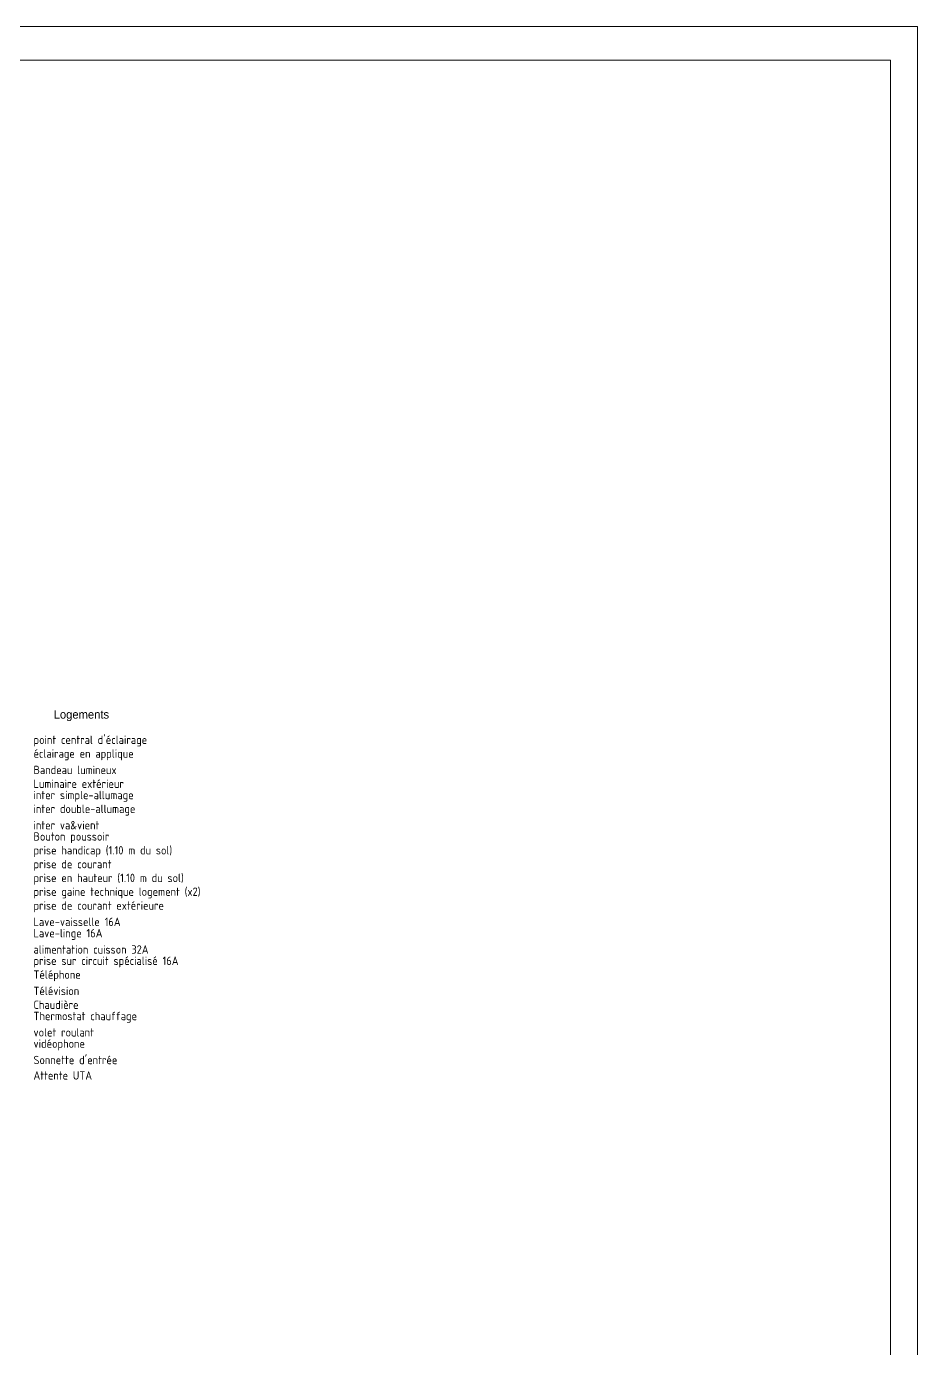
# Model space of a CAD drawing. Header units: centimetres. Extents: x 2452 to 16512, y -4226 to 6371.
# Drawn here: x 13251 to 16512, y 1532 to 6371 of the extents above; entities that cross this region are included whole.
import ezdxf

# ---------------------------------------------------------------- set-up
doc = ezdxf.new("R2010")
doc.units = ezdxf.units.CM
doc.layers.add('prlm-ELEC-CFO', color=1, linetype='Continuous', lineweight=25)
doc.layers.add('prlm-ZCARTOUCHE', color=7, linetype='Continuous', lineweight=13)
doc.styles.add('prlm-elec-cfa', font='comic.ttf', dxfattribs={"height": 0.12})
doc.styles.get("Standard").update_dxf_attribs({"font": 'isocp.shx', "height": 15})

msp = doc.modelspace()

# ---------------------------------------------------------------- linework, layer by layer
at = {"layer": 'prlm-ZCARTOUCHE', "ltscale": 25}
for points in [[(2451.72, 6371.43), (16512.26, 6371.43), (16512.26, -4226.46), (2451.72, -4226.46)], [(2575.05, 6248.2), (16413.59, 6248.2), (16413.59, -4103.23), (2575.05, -4103.23)]]:
    msp.add_lwpolyline(points, close=True, dxfattribs=at)

# ---------------------------------------------------------------- texts
at = {"layer": 'prlm-ELEC-CFO', "insert": (13350.97, 3868.63), "char_height": 30.64, "attachment_point": 1, "style": 'prlm-elec-cfa'}
msp.add_mtext_dynamic_manual_height_columns('Logements', width=2.967, gutter_width=0.75, heights=[0], dxfattribs=at)
at = {"layer": 'prlm-ELEC-CFO', "lineweight": 20, "width": 1991.5915, "attachment_point": 7}
for s, insert, char_height in [('point central d’éclairage', (13277.16, 3735.97), 30.6399), ('éclairage en applique', (13277.16, 3685.42), 30.6399), ('Bandeau lumineux', (13277.16, 3634.86), 30.6399), ('Luminaire extérieur', (13277.16, 3584.3), 30.6399), ('inter simple-allumage', (13277.16, 3533.75), 30.6399), ('inter double-allumage', (13277.16, 3483.19), 30.6399), ('inter va&vient', (13277.16, 3432.64), 30.6399), ('Bouton poussoir', (13277.16, 3382.08), 30.6399), ('prise handicap (1.10 m du sol)', (13277.16, 3331.52), 30.6399), ('prise de courant', (13277.16, 3280.97), 30.6399), ('prise en hauteur (1.10 m du sol)', (13277.16, 3230.41), 30.6399), ('prise gaine technique logement (x2)', (13277.16, 3179.86), 30.6399), ('prise de courant extérieure', (13277.16, 3129.3), 30.6399), ('Lave-vaisselle 16A', (13277.16, 3078.75), 30.6399), ('Lave-linge 16A', (13277.16, 3028.19), 30.6399), ('alimentation cuisson 32A', (13277.16, 2977.63), 30.6399), ('prise sur circuit spécialisé 16A', (13277.16, 2927.08), 30.6399), ('Téléphone', (13277.16, 2876.52), 30.64), ('Télévision', (13277.16, 2825.97), 30.64), ('Thermostat chauffage', (13277.16, 2724.86), 30.6399), ('Chaudière', (13277.16, 2775.41), 30.64), ('volet roulant', (13277.16, 2674.3), 30.6399), ('vidéophone', (13277.16, 2623.74), 30.64), ('Sonnette d’entrée', (13277.16, 2573.19), 30.6399), ('Attente UTA  ', (13277.16, 2516.59), 30.6399)]:
    msp.add_mtext(s, dxfattribs=dict(at, insert=insert, char_height=char_height))

doc.saveas('drawing.dxf')
